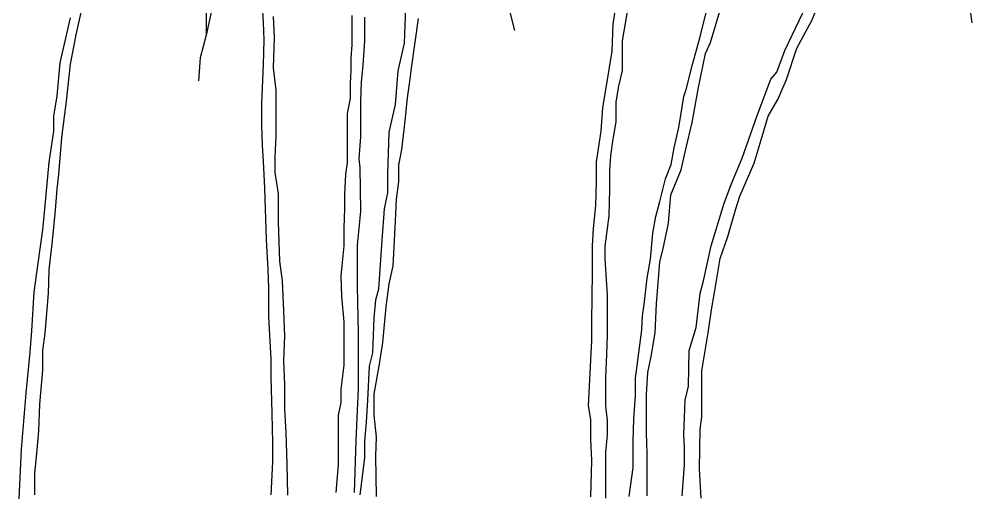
# Model space of a CAD drawing. Header units: millimetres. Extents: x 284148 to 331264, y 78716 to 101523.
# Drawn here: x 289419 to 290641, y 80019 to 80633 of the extents above; entities that cross this region are included whole.
import ezdxf

# ---------------------------------------------------------------- set-up
doc = ezdxf.new("R2010")
doc.units = ezdxf.units.MM

# ---------------------------------------------------------------- blocks, each defined once
blk = doc.blocks.new('A$C712731ED')
for points in [[(1161.2, 5.1), (1167.3, 52.7), (1167.3, 73.9), (1169.3, 98.2), (1171.4, 126.6), (1173.4, 170.1), (1177.4, 187.3), (1179.5, 231.8), (1181.5, 255.1), (1185.5, 269.3), (1189.6, 331.4), (1192.6, 371.9), (1196.7, 392.1), (1196.7, 416.4), (1198.7, 470), (1206.8, 505.5), (1209.9, 548.4), (1218, 583.8), (1219, 607.1), (1220, 629.3)], [(1161.2, 5.1), (1167.3, 52.7), (1167.3, 73.9), (1169.3, 98.2), (1171.4, 126.6), (1173.4, 170.1), (1177.4, 187.3), (1179.5, 231.8), (1181.5, 255.1), (1185.5, 269.3), (1189.6, 331.4), (1192.6, 371.9), (1196.7, 392.1), (1196.7, 416.4), (1198.7, 470), (1206.8, 505.5), (1209.9, 548.4), (1218, 583.8), (1219, 607.1), (1220, 629.3)], [(1182.5, 3.2), (1181.5, 54.8), (1182.5, 79.1), (1179.5, 107.4), (1179.5, 134.8), (1185.6, 170.2), (1190.6, 200.5), (1194.7, 246.1), (1198.7, 275.4), (1203.8, 298.7), (1206.8, 355.8), (1207.8, 384.1), (1210.9, 406.4), (1210.9, 427.7), (1214.9, 447.9), (1219, 484.3), (1222, 513.7), (1225.1, 534.9), (1227.1, 552.1), (1236.2, 615.4)], [(1182.5, 3.2), (1181.5, 54.8), (1182.5, 79.1), (1179.5, 107.4), (1179.5, 134.8), (1185.6, 170.2), (1190.6, 200.5), (1194.7, 246.1), (1198.7, 275.4), (1203.8, 298.7), (1206.8, 355.8), (1207.8, 384.1), (1210.9, 406.4), (1210.9, 427.7), (1214.9, 447.9), (1219, 484.3), (1222, 513.7), (1225.1, 534.9), (1227.1, 552.1), (1236.2, 615.4)], [(1505.8, 3.1), (1510.9, 40.5), (1510.9, 73.9), (1511.9, 102.3), (1513.9, 132.6), (1513.9, 154.9), (1516.9, 177.2), (1522, 216.6), (1523, 234.8), (1525, 249), (1529.1, 282.8), (1533.1, 307.1), (1536.2, 340.5), (1540.2, 361.8), (1545.3, 381), (1552.4, 410.3), (1559.5, 428.6), (1563.5, 449.8), (1569.6, 476.1), (1572.6, 494.3), (1575.7, 515.6), (1578.7, 524.7), (1586.8, 556.6), (1595.9, 589), (1605.1, 624.4)], [(1505.8, 3.1), (1510.9, 40.5), (1510.9, 73.9), (1511.9, 102.3), (1513.9, 132.6), (1513.9, 154.9), (1516.9, 177.2), (1522, 216.6), (1523, 234.8), (1525, 249), (1529.1, 282.8), (1533.1, 307.1), (1536.2, 340.5), (1540.2, 361.8), (1545.3, 381), (1552.4, 410.3), (1559.5, 428.6), (1563.5, 449.8), (1569.6, 476.1), (1572.6, 494.3), (1575.7, 515.6), (1578.7, 524.7), (1586.8, 556.6), (1595.9, 589), (1605.1, 624.4)], [(1528.9, 4.2), (1528.9, 30.5), (1528.9, 57.8), (1527.9, 85.1), (1527.9, 102.3), (1527.9, 133.7), (1529.9, 162.1), (1534, 182.3), (1539, 212.7), (1541.1, 250.1), (1545.1, 303.7), (1549.2, 318.9), (1556.2, 353.3), (1559.3, 389.8), (1572.4, 421.7), (1578.5, 448.1), (1586.6, 482.5), (1594.7, 527), (1603.8, 570.5), (1609.9, 584.7), (1623.1, 629.2)], [(1528.9, 4.2), (1528.9, 30.5), (1528.9, 57.8), (1527.9, 85.1), (1527.9, 102.3), (1527.9, 133.7), (1529.9, 162.1), (1534, 182.3), (1539, 212.7), (1541.1, 250.1), (1545.1, 303.7), (1549.2, 318.9), (1556.2, 353.3), (1559.3, 389.8), (1572.4, 421.7), (1578.5, 448.1), (1586.6, 482.5), (1594.7, 527), (1603.8, 570.5), (1609.9, 584.7), (1623.1, 629.2)], [(724.6, 0), (727.6, 63.7), (733.7, 135.6), (738.8, 188.2), (740.8, 215.6), (743.8, 265.1), (748.9, 302.1), (755, 344.6), (757, 366.9), (763.1, 431.6), (769.2, 471.1), (769.2, 490.3), (773.2, 516.6), (777.3, 558.6), (790.4, 616.3)], [(724.6, 0), (727.6, 63.7), (733.7, 135.6), (738.8, 188.2), (740.8, 215.6), (743.8, 265.1), (748.9, 302.1), (755, 344.6), (757, 366.9), (763.1, 431.6), (769.2, 471.1), (769.2, 490.3), (773.2, 516.6), (777.3, 558.6), (790.4, 616.3)], [(744.9, 5.1), (744.9, 32.5), (747.9, 62.8), (749.9, 87.1), (751, 121.5), (753, 140.8), (755, 165), (755, 190.3), (758.1, 212.6), (762.1, 263.2), (763.1, 293.6), (767.2, 330.5), (771.2, 370), (773.2, 397.3), (775.3, 415.5), (779.3, 463.1), (785.4, 509.6), (790.5, 557.2), (797.6, 594.7), (807.7, 638.6)], [(744.9, 5.1), (744.9, 32.5), (747.9, 62.8), (749.9, 87.1), (751, 121.5), (753, 140.8), (755, 165), (755, 190.3), (758.1, 212.6), (762.1, 263.2), (763.1, 293.6), (767.2, 330.5), (771.2, 370), (773.2, 397.3), (775.3, 415.5), (779.3, 463.1), (785.4, 509.6), (790.5, 557.2), (797.6, 594.7), (807.7, 638.6)], [(1047.5, 5.1), (1049.5, 47.6), (1049.5, 71.9), (1048.5, 109.4), (1047.5, 155.9), (1047.5, 179.2), (1044.5, 233.9), (1044.5, 270.3), (1043.5, 293.6), (1041.4, 332.5), (1039.4, 398.3), (1037.4, 432.7), (1036.4, 453), (1035.4, 479.3), (1035.4, 506.6), (1037.4, 556.7), (1038.4, 588.1), (1037.4, 610.3), (1036.4, 632.6)], [(1047.5, 5.1), (1049.5, 47.6), (1049.5, 71.9), (1048.5, 109.4), (1047.5, 155.9), (1047.5, 179.2), (1044.5, 233.9), (1044.5, 270.3), (1043.5, 293.6), (1041.4, 332.5), (1039.4, 398.3), (1037.4, 432.7), (1036.4, 453), (1035.4, 479.3), (1035.4, 506.6), (1037.4, 556.7), (1038.4, 588.1), (1037.4, 610.3), (1036.4, 632.6)], [(1068.8, 5), (1067.8, 44.5), (1066.8, 85), (1064.8, 115.3), (1064.8, 146.7), (1063.8, 177.1), (1064.8, 208.5), (1063.8, 240.8), (1061.8, 279.3), (1058.7, 304.6), (1056.7, 354.7), (1056.7, 391.1), (1052.6, 418.4), (1052.6, 437.7), (1053.7, 465), (1053.7, 510.5), (1053.7, 523.7), (1050.6, 552.5), (1051.6, 591), (1050.6, 618.3)], [(1068.8, 5), (1067.8, 44.5), (1066.8, 85), (1064.8, 115.3), (1064.8, 146.7), (1063.8, 177.1), (1064.8, 208.5), (1063.8, 240.8), (1061.8, 279.3), (1058.7, 304.6), (1056.7, 354.7), (1056.7, 391.1), (1052.6, 418.4), (1052.6, 437.7), (1053.7, 465), (1053.7, 510.5), (1053.7, 523.7), (1050.6, 552.5), (1051.6, 591), (1050.6, 618.3)], [(1457, 2.8), (1458, 49.4), (1457, 76.7), (1457, 102), (1453.9, 119.2), (1454.9, 144.5), (1458, 203.2), (1458, 227.5), (1459, 290.1), (1459, 324.5), (1460, 346.7), (1463, 376.1), (1464.1, 406.5), (1464.1, 431.8), (1470.1, 471.2), (1472.2, 501.6), (1477.2, 531.9), (1484.3, 573.8), (1485.3, 608.3), (1489.4, 633.6)], [(1457, 2.8), (1458, 49.4), (1457, 76.7), (1457, 102), (1453.9, 119.2), (1454.9, 144.5), (1458, 203.2), (1458, 227.5), (1459, 290.1), (1459, 324.5), (1460, 346.7), (1463, 376.1), (1464.1, 406.5), (1464.1, 431.8), (1470.1, 471.2), (1472.2, 501.6), (1477.2, 531.9), (1484.3, 573.8), (1485.3, 608.3), (1489.4, 633.6)], [(1476.2, 1.1), (1476.2, 33.5), (1476.2, 59.8), (1478.3, 82.1), (1478.3, 100.3), (1476.2, 119.5), (1476.2, 137.7), (1476.2, 154.9), (1477.3, 185.3), (1478.3, 209.6), (1478.3, 234.9), (1478.3, 261.2), (1475.2, 307.7), (1475.2, 323.9), (1480.3, 362.9), (1481.3, 397.3), (1481.3, 420.6), (1482.3, 439.8), (1485.4, 461.1), (1489.4, 483.3), (1489.4, 508.6), (1492.5, 528.9), (1497.5, 549.1), (1497.5, 587), (1505.6, 634.5)], [(1476.2, 1.1), (1476.2, 33.5), (1476.2, 59.8), (1478.3, 82.1), (1478.3, 100.3), (1476.2, 119.5), (1476.2, 137.7), (1476.2, 154.9), (1477.3, 185.3), (1478.3, 209.6), (1478.3, 234.9), (1478.3, 261.2), (1475.2, 307.7), (1475.2, 323.9), (1480.3, 362.9), (1481.3, 397.3), (1481.3, 420.6), (1482.3, 439.8), (1485.4, 461.1), (1489.4, 483.3), (1489.4, 508.6), (1492.5, 528.9), (1497.5, 549.1), (1497.5, 587), (1505.6, 634.5)], [(1166.2, 797.4), (1180.7, 808.3), (1196.7, 818.6), (1210.4, 832.2), (1241.7, 847.9), (1267.1, 845.9), (1304.2, 836.2), (1317.8, 814.7), (1323.7, 795.2), (1327.6, 767.9), (1329.6, 750.3), (1335.4, 740.6), (1337.4, 723), (1337.4, 695.7), (1337.4, 674.2), (1337.4, 648.9), (1345.2, 635.2), (1353, 623.5), (1358.9, 600.1)], [(1166.2, 797.4), (1180.7, 808.3), (1196.7, 818.6), (1210.4, 832.2), (1241.7, 847.9), (1267.1, 845.9), (1304.2, 836.2), (1317.8, 814.7), (1323.7, 795.2), (1327.6, 767.9), (1329.6, 750.3), (1335.4, 740.6), (1337.4, 723), (1337.4, 695.7), (1337.4, 674.2), (1337.4, 648.9), (1345.2, 635.2), (1353, 623.5), (1358.9, 600.1)], [(1106.9, 836.2), (1085.4, 836.2), (1069.7, 832.2), (1054.1, 826.4), (1024.8, 822.5), (1013.1, 814.7), (1005.3, 804.9), (997.5, 795.2), (981.8, 773.7), (976, 758.1), (970.1, 738.6), (970.1, 721), (970.1, 701.5), (970.1, 672.3), (970.1, 662.5), (968.2, 643), (964.3, 621.6), (964.3, 594.2)], [(1106.9, 836.2), (1085.4, 836.2), (1069.7, 832.2), (1054.1, 826.4), (1024.8, 822.5), (1013.1, 814.7), (1005.3, 804.9), (997.5, 795.2), (981.8, 773.7), (976, 758.1), (970.1, 738.6), (970.1, 721), (970.1, 701.5), (970.1, 672.3), (970.1, 662.5), (968.2, 643), (964.3, 621.6), (964.3, 594.2)], [(1901.2, 834.1), (1920.4, 832.7), (1932, 821.1), (1932, 807), (1932, 790.2), (1932, 781.2), (1933.3, 780), (1941, 764.5), (1942.3, 756.8), (1943.6, 746.5), (1946.2, 738.8), (1946.2, 733.6), (1946.2, 727.2), (1946.2, 722.1), (1942.3, 713.1), (1939.7, 702.8), (1938.4, 692.5), (1937.1, 682.2), (1937.1, 671.9), (1935.9, 646.2), (1937.1, 641), (1942.3, 628.1), (1944.9, 610.1)], [(1901.2, 834.1), (1920.4, 832.7), (1932, 821.1), (1932, 807), (1932, 790.2), (1932, 781.2), (1933.3, 780), (1941, 764.5), (1942.3, 756.8), (1943.6, 746.5), (1946.2, 738.8), (1946.2, 733.6), (1946.2, 727.2), (1946.2, 722.1), (1942.3, 713.1), (1939.7, 702.8), (1938.4, 692.5), (1937.1, 682.2), (1937.1, 671.9), (1935.9, 646.2), (1937.1, 641), (1942.3, 628.1), (1944.9, 610.1)], [(1156.1, 796.3), (1147.2, 801.1), (1135.7, 806.7), (1123.7, 812.7), (1106.9, 822.5), (1079.5, 820.5), (1060, 818.6), (1034.6, 810.8), (1013.1, 797.1), (997.5, 781.5), (981.8, 756.2), (976, 736.7), (976, 695.7), (976, 656.7), (974, 639.1), (968.2, 611.8), (964.3, 594.2), (956.4, 565), (954.5, 535.7)], [(1156.1, 796.3), (1147.2, 801.1), (1135.7, 806.7), (1123.7, 812.7), (1106.9, 822.5), (1079.5, 820.5), (1060, 818.6), (1034.6, 810.8), (1013.1, 797.1), (997.5, 781.5), (981.8, 756.2), (976, 736.7), (976, 695.7), (976, 656.7), (974, 639.1), (968.2, 611.8), (964.3, 594.2), (956.4, 565), (954.5, 535.7)], [(1573.7, 4.1), (1576.7, 43.5), (1576.7, 65.8), (1575.7, 82), (1577.7, 126.5), (1581.8, 144.7), (1582.8, 190.3), (1591.9, 219.6), (1597, 263.1), (1601, 279.3), (1611.1, 324.2), (1627.4, 378.8), (1637.5, 405.1), (1650.6, 436.5), (1669.9, 491.1), (1687.1, 537.7), (1695.2, 546.8), (1705.3, 574.6), (1723.6, 613.1), (1741.8, 650.5)], [(1573.7, 4.1), (1576.7, 43.5), (1576.7, 65.8), (1575.7, 82), (1577.7, 126.5), (1581.8, 144.7), (1582.8, 190.3), (1591.9, 219.6), (1597, 263.1), (1601, 279.3), (1611.1, 324.2), (1627.4, 378.8), (1637.5, 405.1), (1650.6, 436.5), (1669.9, 491.1), (1687.1, 537.7), (1695.2, 546.8), (1705.3, 574.6), (1723.6, 613.1), (1741.8, 650.5)], [(1598, 1.2), (1596, 38.7), (1597, 89.3), (1599, 105.4), (1599, 138.8), (1599, 164.1), (1607.1, 212.7), (1611.2, 242.1), (1615.2, 264.3), (1622.3, 307.9), (1632.4, 336.2), (1642.5, 371.6), (1647.6, 387.8), (1665.8, 430.3), (1675, 460.3), (1684.1, 490.6), (1696.2, 511.9), (1707.4, 537.2), (1720.5, 577.7), (1739.8, 613.1), (1769.2, 684.9)], [(1598, 1.2), (1596, 38.7), (1597, 89.3), (1599, 105.4), (1599, 138.8), (1599, 164.1), (1607.1, 212.7), (1611.2, 242.1), (1615.2, 264.3), (1622.3, 307.9), (1632.4, 336.2), (1642.5, 371.6), (1647.6, 387.8), (1665.8, 430.3), (1675, 460.3), (1684.1, 490.6), (1696.2, 511.9), (1707.4, 537.2), (1720.5, 577.7), (1739.8, 613.1), (1769.2, 684.9)], [(1130.8, 8.1), (1133.8, 43.5), (1133.8, 65.7), (1133.8, 93.1), (1133.8, 107.2), (1136.9, 123.4), (1136.9, 140.6), (1140.9, 171.4), (1140.9, 197.7), (1140.9, 227.1), (1137.9, 259.4), (1136.9, 285.8), (1140.9, 324.2), (1140.9, 347.5), (1141.9, 371.8), (1141.9, 390), (1142.9, 416.3), (1145, 430.5), (1145, 460.8), (1145, 493.7), (1149, 513), (1149, 532.2), (1150, 549.4), (1150, 564.6), (1151, 581.8), (1151, 596), (1151, 619.2)], [(1130.8, 8.1), (1133.8, 43.5), (1133.8, 65.7), (1133.8, 93.1), (1133.8, 107.2), (1136.9, 123.4), (1136.9, 140.6), (1140.9, 171.4), (1140.9, 197.7), (1140.9, 227.1), (1137.9, 259.4), (1136.9, 285.8), (1140.9, 324.2), (1140.9, 347.5), (1141.9, 371.8), (1141.9, 390), (1142.9, 416.3), (1145, 430.5), (1145, 460.8), (1145, 493.7), (1149, 513), (1149, 532.2), (1150, 549.4), (1150, 564.6), (1151, 581.8), (1151, 596), (1151, 619.2)], [(1154.1, 8.1), (1156.1, 74.9), (1158.1, 113.4), (1159.1, 140.7), (1159.1, 164), (1159.1, 182.2), (1159.1, 204.5), (1159.1, 212.5), (1158.1, 272.7), (1158.1, 295.9), (1158.1, 325.3), (1160.2, 346.5), (1162.2, 368.8), (1161.2, 424.5), (1160.2, 435.6), (1162.2, 463.9), (1162.2, 509), (1163.2, 534.3), (1165.2, 555.5), (1167.2, 586.9), (1167.2, 617.3)], [(1154.1, 8.1), (1156.1, 74.9), (1158.1, 113.4), (1159.1, 140.7), (1159.1, 164), (1159.1, 182.2), (1159.1, 204.5), (1159.1, 212.5), (1158.1, 272.7), (1158.1, 295.9), (1158.1, 325.3), (1160.2, 346.5), (1162.2, 368.8), (1161.2, 424.5), (1160.2, 435.6), (1162.2, 463.9), (1162.2, 509), (1163.2, 534.3), (1165.2, 555.5), (1167.2, 586.9), (1167.2, 617.3)]]:
    blk.add_lwpolyline(points)

msp = doc.modelspace()

# ---------------------------------------------------------------- block references
msp.add_blockref('A$C712731ED', (288694.9, 80018.5))

doc.saveas('drawing.dxf')
